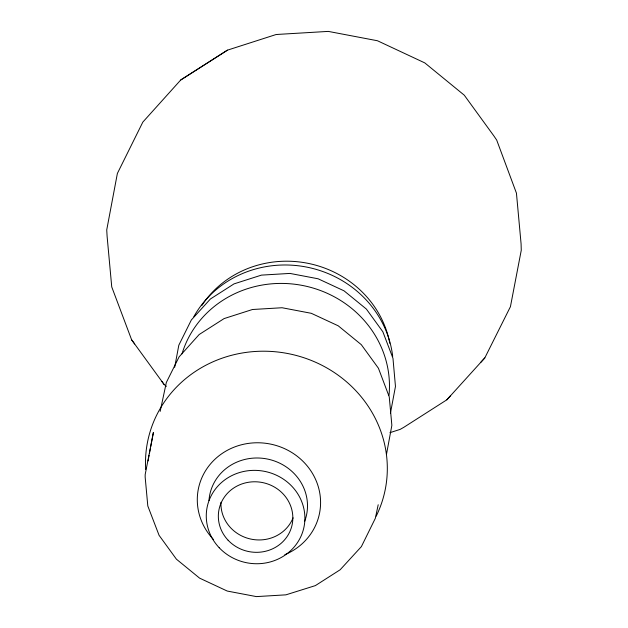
<?xml version="1.0" encoding="UTF-8"?>
<svg xmlns="http://www.w3.org/2000/svg" width="628" height="628" viewBox="0 0 628 628"><rect width="100%" height="100%" fill="white"/><g stroke="black" fill="none" stroke-linecap="round" stroke-linejoin="round"><path stroke-width="0.94" d="M148.035 460.976L149.103 455.261M149.464 453.361L150.359 448.604M150.712 446.696L153.397 432.417L145.186 474.509L145.154 477.029L147.808 505.987L159.072 535.315L176.413 559.179L199.578 578.129L227.234 591.05L256.405 596.6L285.913 594.842L315.374 585.61L340.164 569.761L361.383 546.611L375.348 518.288L378.197 504.755M174.67 367.309L178.815 345.219L191.359 319.95L210.435 298.967L234.04 283.872L261.436 275.119L289.94 273.423L318.113 278.785L344.042 290.835L366.344 309.039L382.852 331.757L392.971 358.305L395.467 386.432L390.42 413.318M386.542 454.044L391.864 425.352L389.25 396.857L378.425 368.228L361.304 344.67L338.225 325.814L311.307 313.309L282.058 307.744L252.464 309.502L224.118 318.577L199.162 334.528L179.098 356.885L166.342 382.452L160.171 411.387M389.925 432.676L400.138 429.395L403.686 427.393L446.846 399.808L484.824 357.889L510.431 306.684L521.264 250.242L521.083 243.805L516.444 193.149L496.693 140.068L493.828 135.86L464.273 95.189L424.787 62.894L377.459 40.749L328.287 31.4L278.542 34.359L275.928 34.579L227.462 50.146L180.738 79.976L142.839 122.091L117.381 173.422L106.736 229.903L107.105 236.348L111.745 286.925L131.644 339.85L164.128 384.501L166.404 386.361M480.71 362.403L484.824 357.889M446.846 399.808L450.394 395.899M227.462 50.146L180.738 79.976M161.828 381.392L164.128 384.501M131.644 339.85L134.675 343.971M213.465 539.507A61.795 58.216 11.9 0 1 222.186 453.447A61.795 58.216 11.9 0 1 311.935 472.539A61.795 58.216 11.9 0 1 284.829 554.689M201.745 305.64A102.552 96.61 11.9 0 1 307.908 263.313A102.552 96.61 11.9 0 1 389.784 343.257M193.832 316.685A106.006 99.86 11.9 0 1 307.029 267.159A106.006 99.86 11.9 0 1 392.696 356.406M182.002 353.847A106.006 99.86 11.9 0 1 303.136 285.591A106.006 99.86 11.9 0 1 389.015 395.177M145.688 469.469A121.204 114.178 11.9 0 1 288.974 353.768A121.204 114.178 11.9 0 1 376.18 516.185M208.975 500.571A49.431 46.566 11.9 0 1 268.227 459.209A49.431 46.566 11.9 0 1 304.58 521.562M293.08 517.833A37.342 35.184 11.9 0 1 250.753 539.067A37.342 35.184 11.9 0 1 220.97 502.274M219.211 547.742A49.431 46.566 11.9 0 0 302.602 532.183A49.431 46.566 11.9 0 0 244.936 471.228A49.431 46.566 11.9 0 0 219.211 547.742M228.105 540.237A37.342 35.184 11.9 0 0 291.109 528.486A37.342 35.184 11.9 0 0 247.534 482.437A37.342 35.184 11.9 0 0 228.105 540.237"/></g></svg>
